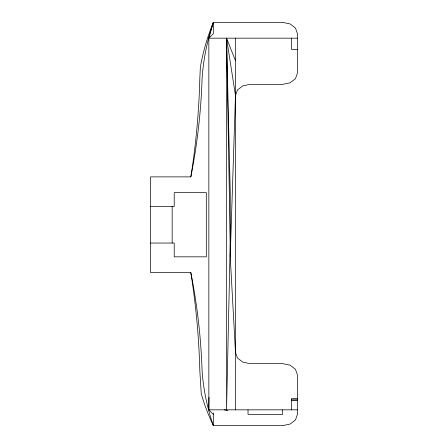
<?xml version="1.0" encoding="UTF-8"?>
<svg xmlns="http://www.w3.org/2000/svg" width="448" height="448" viewBox="0 0 448 448"><rect width="100%" height="100%" fill="white"/><g stroke="black" fill="none" stroke-linecap="round" stroke-linejoin="round"><path stroke-width="0.67" d="M208.992 397.247L208.846 409.836L213.349 414.338M213.332 23.8L213.349 22.4L282.682 22.4L290.063 23.906L295.462 28.028L297.438 33.662L297.438 73.074L295.462 78.708L290.063 82.83L282.682 84.336L250.23 84.336L242.855 85.848L237.451 89.97L235.48 95.598L230.238 256.06M297.438 38.164L208.846 38.164L208.846 409.836L297.438 409.836M297.438 49.426L291.536 49.426L291.536 38.36M190.837 176.882A752.315 752.315 0 0 0 199.825 78.63L200.346 67.194A213.534 213.534 0 0 1 213.349 22.4L208.846 38.164L213.349 33.662L213.349 22.4A218.949 218.949 0 0 0 202.087 78.63A606.603 606.603 0 0 1 190.826 176.882L150.562 176.882L150.562 272.602L190.826 272.602A606.603 606.603 0 0 1 202.087 370.854A213.399 213.399 0 0 0 213.349 425.6L282.682 425.6L290.063 424.094L295.462 419.972L297.438 414.338L297.438 374.926L295.462 369.292L290.063 365.17L282.682 363.664L250.23 363.664L242.855 362.152L237.451 358.03L235.48 352.402L230.238 256.838L230.238 192.646L226.548 38.164L235.48 60.687M150.562 206.444L174.216 206.444L174.216 192.646L206.31 192.646L206.31 256.838L174.216 256.838L174.216 243.04L150.562 243.04M297.438 398.574L291.536 398.574L291.536 409.836M291.536 400.002L297.438 400.002M291.536 400.137L297.438 400.137M224.185 409.836L227.987 410.553M226.548 38.164L230.238 243.04L226.548 409.836L226.548 38.164L235.48 95.598M282.682 409.836L282.682 414.338L248.018 414.338L248.018 409.836M235.48 38.164L235.48 409.836M213.349 412.938L213.349 425.6A195.188 195.188 0 0 1 201.253 393.68L199.836 370.854A752.315 752.315 0 0 0 190.837 272.602M172.161 206.444L172.161 243.04"/></g></svg>
